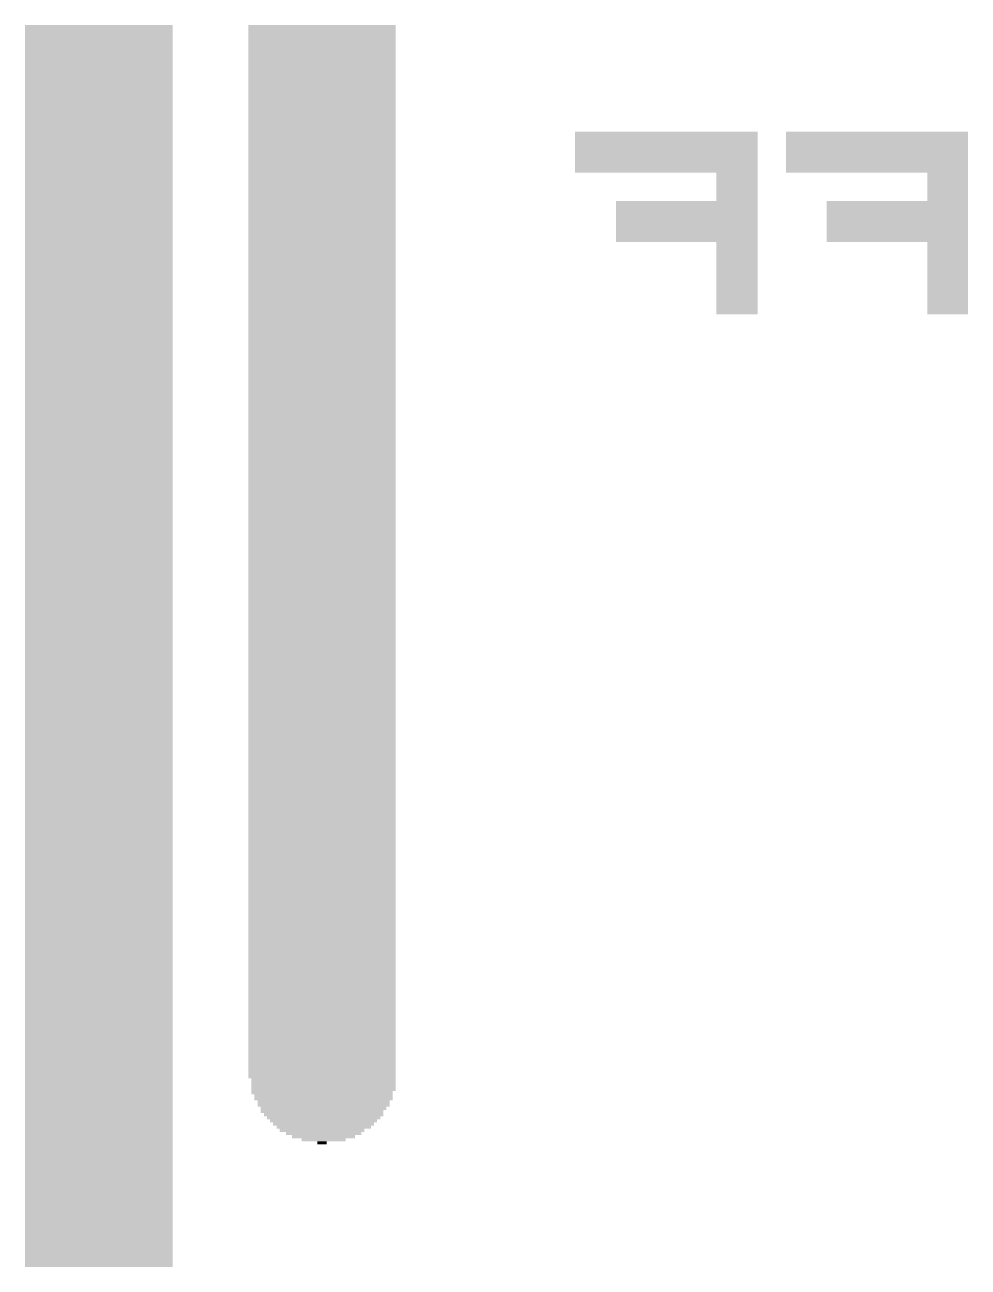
# Model space of a CAD drawing. Extents: x -51 to 50, y -27 to 29.
# Drawn here: x 12.14 to 18.49, y 20.2 to 28.56 of the extents above; entities that cross this region are included whole.
import ezdxf

# ---------------------------------------------------------------- set-up
doc = ezdxf.new("R2010")
doc.units = 0
doc.layers.add('201', color=6, linetype='CONTINUOUS')

# ---------------------------------------------------------------- blocks, each defined once
blk = doc.blocks.new('RECT')
blk.add_solid([(-0.5, -0.5), (0.5, -0.5), (-0.5, 0.5), (0.5, 0.5)])

msp = doc.modelspace()

# ---------------------------------------------------------------- block references
at = {"layer": '201', "rotation": 180}
for p, xscale, yscale in [((12.6365, 28.5538), 0.9957, 0.0211), ((12.6365, 28.5327), 0.9957, 0.0211), ((12.6365, 28.5115), 0.9957, 0.0213), ((14.1389, 28.5538), 0.9931, 0.0211), ((14.1389, 28.5327), 0.9931, 0.0211), ((14.1389, 28.5115), 0.9931, 0.0213), ((12.6365, 28.4903), 0.9957, 0.0211), ((12.6365, 28.4692), 0.9957, 0.0211), ((12.6365, 28.448), 0.9957, 0.0213), ((12.6365, 28.4268), 0.9957, 0.0211), ((14.1389, 28.4903), 0.9931, 0.0211), ((14.1389, 28.4692), 0.9931, 0.0211), ((14.1389, 28.448), 0.9931, 0.0213), ((14.1389, 28.4268), 0.9931, 0.0211), ((12.6365, 28.4057), 0.9957, 0.0211), ((12.6365, 28.3845), 0.9957, 0.0213), ((12.6365, 28.3633), 0.9957, 0.0211), ((12.6365, 28.3422), 0.9957, 0.0211), ((14.1389, 28.4057), 0.9931, 0.0211), ((14.1389, 28.3845), 0.9931, 0.0213), ((14.1389, 28.3633), 0.9931, 0.0211), ((14.1389, 28.3422), 0.9931, 0.0211), ((12.6365, 28.321), 0.9957, 0.0213), ((12.6365, 28.2998), 0.9957, 0.0211), ((12.6365, 28.2787), 0.9957, 0.0211), ((12.6365, 28.2575), 0.9957, 0.0213), ((14.1389, 28.321), 0.9931, 0.0213), ((14.1389, 28.2998), 0.9931, 0.0211), ((14.1389, 28.2787), 0.9931, 0.0211), ((14.1389, 28.2575), 0.9931, 0.0213), ((12.6365, 28.2363), 0.9957, 0.0211), ((12.6365, 28.2152), 0.9957, 0.0211), ((12.6365, 28.194), 0.9957, 0.0213), ((12.6365, 28.1728), 0.9957, 0.0211), ((14.1389, 28.2363), 0.9931, 0.0211), ((14.1389, 28.2152), 0.9931, 0.0211), ((14.1389, 28.194), 0.9931, 0.0213), ((14.1389, 28.1728), 0.9931, 0.0211), ((12.6365, 28.1517), 0.9957, 0.0211), ((12.6365, 28.1305), 0.9957, 0.0213), ((12.6365, 28.1093), 0.9957, 0.0211), ((12.6365, 28.0882), 0.9957, 0.0211), ((14.1389, 28.1517), 0.9931, 0.0211), ((14.1389, 28.1305), 0.9931, 0.0213), ((14.1389, 28.1093), 0.9931, 0.0211), ((14.1389, 28.0882), 0.9931, 0.0211), ((12.6365, 28.067), 0.9957, 0.0213), ((12.6365, 28.0458), 0.9957, 0.0211), ((12.6365, 28.0247), 0.9957, 0.0211), ((12.6365, 28.0035), 0.9957, 0.0213), ((14.1389, 28.067), 0.9931, 0.0213), ((14.1389, 28.0458), 0.9931, 0.0211), ((14.1389, 28.0247), 0.9931, 0.0211), ((14.1389, 28.0035), 0.9931, 0.0213), ((12.6365, 27.9823), 0.9957, 0.0211), ((12.6365, 27.9612), 0.9957, 0.0211), ((12.6365, 27.94), 0.9957, 0.0213), ((12.6365, 27.9188), 0.9957, 0.0211), ((14.1389, 27.9823), 0.9931, 0.0211), ((14.1389, 27.9612), 0.9931, 0.0211), ((14.1389, 27.94), 0.9931, 0.0213), ((14.1389, 27.9188), 0.9931, 0.0211), ((12.6365, 27.8977), 0.9957, 0.0211), ((12.6365, 27.8765), 0.9957, 0.0213), ((12.6365, 27.8553), 0.9957, 0.0211), ((12.6365, 27.8342), 0.9957, 0.0211), ((14.1389, 27.8977), 0.9931, 0.0211), ((14.1389, 27.8765), 0.9931, 0.0213), ((14.1389, 27.8553), 0.9931, 0.0211), ((14.1389, 27.8342), 0.9931, 0.0211), ((16.4567, 27.8342), 1.2294, 0.0211), ((17.8753, 27.8342), 1.2268, 0.0211), ((12.6365, 27.813), 0.9957, 0.0213), ((12.6365, 27.7918), 0.9957, 0.0211), ((12.6365, 27.7707), 0.9957, 0.0211), ((12.6365, 27.7495), 0.9957, 0.0213), ((14.1389, 27.813), 0.9931, 0.0213), ((14.1389, 27.7918), 0.9931, 0.0211), ((14.1389, 27.7707), 0.9931, 0.0211), ((14.1389, 27.7495), 0.9931, 0.0213), ((16.4567, 27.813), 1.2294, 0.0213), ((16.4567, 27.7918), 1.2294, 0.0211), ((16.4567, 27.7707), 1.2294, 0.0211), ((16.4567, 27.7495), 1.2294, 0.0213), ((17.8753, 27.813), 1.2268, 0.0213), ((17.8753, 27.7918), 1.2268, 0.0211), ((17.8753, 27.7707), 1.2268, 0.0211), ((17.8753, 27.7495), 1.2268, 0.0213), ((12.6365, 27.7283), 0.9957, 0.0211), ((12.6365, 27.7072), 0.9957, 0.0211), ((12.6365, 27.686), 0.9957, 0.0213), ((12.6365, 27.6648), 0.9957, 0.0211), ((14.1389, 27.7283), 0.9931, 0.0211), ((14.1389, 27.7072), 0.9931, 0.0211), ((14.1389, 27.686), 0.9931, 0.0213), ((14.1389, 27.6648), 0.9931, 0.0211), ((16.4567, 27.7283), 1.2294, 0.0211), ((16.4567, 27.7072), 1.2294, 0.0211), ((16.4567, 27.686), 1.2294, 0.0213), ((16.4567, 27.6648), 1.2294, 0.0211), ((17.8753, 27.7283), 1.2268, 0.0211), ((17.8753, 27.7072), 1.2268, 0.0211), ((17.8753, 27.686), 1.2268, 0.0213), ((17.8753, 27.6648), 1.2268, 0.0211), ((12.6365, 27.6437), 0.9957, 0.0211), ((12.6365, 27.6225), 0.9957, 0.0213), ((12.6365, 27.6013), 0.9957, 0.0211), ((12.6365, 27.5802), 0.9957, 0.0211), ((14.1389, 27.6437), 0.9931, 0.0211), ((14.1389, 27.6225), 0.9931, 0.0213), ((14.1389, 27.6013), 0.9931, 0.0211), ((14.1389, 27.5802), 0.9931, 0.0211), ((16.4567, 27.6437), 1.2294, 0.0211), ((16.4567, 27.6225), 1.2294, 0.0213), ((16.4567, 27.6013), 1.2294, 0.0211), ((16.4567, 27.5802), 1.2294, 0.0211), ((17.8753, 27.6437), 1.2268, 0.0211), ((17.8753, 27.6225), 1.2268, 0.0213), ((17.8753, 27.6013), 1.2268, 0.0211), ((17.8753, 27.5802), 1.2268, 0.0211), ((12.6365, 27.559), 0.9957, 0.0213), ((12.6365, 27.5378), 0.9957, 0.0211), ((12.6365, 27.5167), 0.9957, 0.0211), ((14.1389, 27.559), 0.9931, 0.0213), ((14.1389, 27.5378), 0.9931, 0.0211), ((14.1389, 27.5167), 0.9931, 0.0211), ((16.9329, 27.559), 0.2769, 0.0213), ((16.9329, 27.5378), 0.2769, 0.0211), ((16.9329, 27.5167), 0.2769, 0.0211), ((18.3515, 27.559), 0.2743, 0.0213), ((18.3515, 27.5378), 0.2743, 0.0211), ((18.3515, 27.5167), 0.2743, 0.0211), ((12.6365, 27.4955), 0.9957, 0.0213), ((12.6365, 27.4743), 0.9957, 0.0211), ((12.6365, 27.4532), 0.9957, 0.0211), ((12.6365, 27.432), 0.9957, 0.0213), ((14.1389, 27.4955), 0.9931, 0.0213), ((14.1389, 27.4743), 0.9931, 0.0211), ((14.1389, 27.4532), 0.9931, 0.0211), ((14.1389, 27.432), 0.9931, 0.0213), ((16.9329, 27.4955), 0.2769, 0.0213), ((16.9329, 27.4743), 0.2769, 0.0211), ((16.9329, 27.4532), 0.2769, 0.0211), ((16.9329, 27.432), 0.2769, 0.0213), ((18.3515, 27.4955), 0.2743, 0.0213), ((18.3515, 27.4743), 0.2743, 0.0211), ((18.3515, 27.4532), 0.2743, 0.0211), ((18.3515, 27.432), 0.2743, 0.0213), ((12.6365, 27.4108), 0.9957, 0.0211), ((12.6365, 27.3897), 0.9957, 0.0211), ((12.6365, 27.3685), 0.9957, 0.0213), ((12.6365, 27.3473), 0.9957, 0.0211), ((14.1389, 27.4108), 0.9931, 0.0211), ((14.1389, 27.3897), 0.9931, 0.0211), ((14.1389, 27.3685), 0.9931, 0.0213), ((14.1389, 27.3473), 0.9931, 0.0211), ((16.5951, 27.3685), 0.9525, 0.0213), ((16.5951, 27.3473), 0.9525, 0.0211), ((16.9329, 27.4108), 0.2769, 0.0211), ((16.9329, 27.3897), 0.2769, 0.0211), ((18.0124, 27.3685), 0.9525, 0.0213), ((18.0124, 27.3473), 0.9525, 0.0211), ((18.3515, 27.4108), 0.2743, 0.0211), ((18.3515, 27.3897), 0.2743, 0.0211), ((12.6365, 27.3262), 0.9957, 0.0211), ((12.6365, 27.305), 0.9957, 0.0213), ((12.6365, 27.2838), 0.9957, 0.0211), ((12.6365, 27.2627), 0.9957, 0.0211), ((14.1389, 27.3262), 0.9931, 0.0211), ((14.1389, 27.305), 0.9931, 0.0213), ((14.1389, 27.2838), 0.9931, 0.0211), ((14.1389, 27.2627), 0.9931, 0.0211), ((16.5951, 27.3262), 0.9525, 0.0211), ((16.5951, 27.305), 0.9525, 0.0213), ((16.5951, 27.2838), 0.9525, 0.0211), ((16.5951, 27.2627), 0.9525, 0.0211), ((18.0124, 27.3262), 0.9525, 0.0211), ((18.0124, 27.305), 0.9525, 0.0213), ((18.0124, 27.2838), 0.9525, 0.0211), ((18.0124, 27.2627), 0.9525, 0.0211), ((12.6365, 27.2415), 0.9957, 0.0213), ((12.6365, 27.2203), 0.9957, 0.0211), ((12.6365, 27.1992), 0.9957, 0.0211), ((12.6365, 27.178), 0.9957, 0.0213), ((14.1389, 27.2415), 0.9931, 0.0213), ((14.1389, 27.2203), 0.9931, 0.0211), ((14.1389, 27.1992), 0.9931, 0.0211), ((14.1389, 27.178), 0.9931, 0.0213), ((16.5951, 27.2415), 0.9525, 0.0213), ((16.5951, 27.2203), 0.9525, 0.0211), ((16.5951, 27.1992), 0.9525, 0.0211), ((16.5951, 27.178), 0.9525, 0.0213), ((18.0124, 27.2415), 0.9525, 0.0213), ((18.0124, 27.2203), 0.9525, 0.0211), ((18.0124, 27.1992), 0.9525, 0.0211), ((18.0124, 27.178), 0.9525, 0.0213), ((12.6365, 27.1568), 0.9957, 0.0211), ((12.6365, 27.1357), 0.9957, 0.0211), ((12.6365, 27.1145), 0.9957, 0.0213), ((12.6365, 27.0933), 0.9957, 0.0211), ((14.1389, 27.1568), 0.9931, 0.0211), ((14.1389, 27.1357), 0.9931, 0.0211), ((14.1389, 27.1145), 0.9931, 0.0213), ((14.1389, 27.0933), 0.9931, 0.0211), ((16.5951, 27.1568), 0.9525, 0.0211), ((16.5951, 27.1357), 0.9525, 0.0211), ((16.5951, 27.1145), 0.9525, 0.0213), ((16.9329, 27.0933), 0.2769, 0.0211), ((18.0124, 27.1568), 0.9525, 0.0211), ((18.0124, 27.1357), 0.9525, 0.0211), ((18.0124, 27.1145), 0.9525, 0.0213), ((18.3515, 27.0933), 0.2743, 0.0211), ((12.6365, 27.0722), 0.9957, 0.0211), ((12.6365, 27.051), 0.9957, 0.0213), ((12.6365, 27.0298), 0.9957, 0.0211), ((12.6365, 27.0087), 0.9957, 0.0211), ((14.1389, 27.0722), 0.9931, 0.0211), ((14.1389, 27.051), 0.9931, 0.0213), ((14.1389, 27.0298), 0.9931, 0.0211), ((14.1389, 27.0087), 0.9931, 0.0211), ((16.9329, 27.0722), 0.2769, 0.0211), ((16.9329, 27.051), 0.2769, 0.0213), ((16.9329, 27.0298), 0.2769, 0.0211), ((16.9329, 27.0087), 0.2769, 0.0211), ((18.3515, 27.0722), 0.2743, 0.0211), ((18.3515, 27.051), 0.2743, 0.0213), ((18.3515, 27.0298), 0.2743, 0.0211), ((18.3515, 27.0087), 0.2743, 0.0211), ((12.6365, 26.9875), 0.9957, 0.0213), ((12.6365, 26.9663), 0.9957, 0.0211), ((12.6365, 26.9452), 0.9957, 0.0211), ((12.6365, 26.924), 0.9957, 0.0213), ((14.1389, 26.9875), 0.9931, 0.0213), ((14.1389, 26.9663), 0.9931, 0.0211), ((14.1389, 26.9452), 0.9931, 0.0211), ((14.1389, 26.924), 0.9931, 0.0213), ((16.9329, 26.9875), 0.2769, 0.0213), ((16.9329, 26.9663), 0.2769, 0.0211), ((16.9329, 26.9452), 0.2769, 0.0211), ((16.9329, 26.924), 0.2769, 0.0213), ((18.3515, 26.9875), 0.2743, 0.0213), ((18.3515, 26.9663), 0.2743, 0.0211), ((18.3515, 26.9452), 0.2743, 0.0211), ((18.3515, 26.924), 0.2743, 0.0213), ((12.6365, 26.9028), 0.9957, 0.0211), ((12.6365, 26.8817), 0.9957, 0.0211), ((12.6365, 26.8605), 0.9957, 0.0213), ((12.6365, 26.8393), 0.9957, 0.0211), ((14.1389, 26.9028), 0.9931, 0.0211), ((14.1389, 26.8817), 0.9931, 0.0211), ((14.1389, 26.8605), 0.9931, 0.0213), ((14.1389, 26.8393), 0.9931, 0.0211), ((16.9329, 26.9028), 0.2769, 0.0211), ((16.9329, 26.8817), 0.2769, 0.0211), ((16.9329, 26.8605), 0.2769, 0.0213), ((16.9329, 26.8393), 0.2769, 0.0211), ((18.3515, 26.9028), 0.2743, 0.0211), ((18.3515, 26.8817), 0.2743, 0.0211), ((18.3515, 26.8605), 0.2743, 0.0213), ((18.3515, 26.8393), 0.2743, 0.0211), ((12.6365, 26.8182), 0.9957, 0.0211), ((12.6365, 26.797), 0.9957, 0.0213), ((12.6365, 26.7758), 0.9957, 0.0211), ((12.6365, 26.7547), 0.9957, 0.0211), ((14.1389, 26.8182), 0.9931, 0.0211), ((14.1389, 26.797), 0.9931, 0.0213), ((14.1389, 26.7758), 0.9931, 0.0211), ((14.1389, 26.7547), 0.9931, 0.0211), ((16.9329, 26.8182), 0.2769, 0.0211), ((16.9329, 26.797), 0.2769, 0.0213), ((16.9329, 26.7758), 0.2769, 0.0211), ((16.9329, 26.7547), 0.2769, 0.0211), ((18.3515, 26.8182), 0.2743, 0.0211), ((18.3515, 26.797), 0.2743, 0.0213), ((18.3515, 26.7758), 0.2743, 0.0211), ((18.3515, 26.7547), 0.2743, 0.0211), ((12.6365, 26.7335), 0.9957, 0.0213), ((12.6365, 26.7123), 0.9957, 0.0211), ((12.6365, 26.6912), 0.9957, 0.0211), ((12.6365, 26.67), 0.9957, 0.0213), ((14.1389, 26.7335), 0.9931, 0.0213), ((14.1389, 26.7123), 0.9931, 0.0211), ((14.1389, 26.6912), 0.9931, 0.0211), ((14.1389, 26.67), 0.9931, 0.0213), ((16.9329, 26.7335), 0.2769, 0.0213), ((16.9329, 26.7123), 0.2769, 0.0211), ((16.9329, 26.6912), 0.2769, 0.0211), ((16.9329, 26.67), 0.2769, 0.0213), ((18.3515, 26.7335), 0.2743, 0.0213), ((18.3515, 26.7123), 0.2743, 0.0211), ((18.3515, 26.6912), 0.2743, 0.0211), ((18.3515, 26.67), 0.2743, 0.0213), ((12.6365, 26.6488), 0.9957, 0.0211), ((12.6365, 26.6277), 0.9957, 0.0211), ((12.6365, 26.6065), 0.9957, 0.0213), ((12.6365, 26.5853), 0.9957, 0.0211), ((14.1389, 26.6488), 0.9931, 0.0211), ((14.1389, 26.6277), 0.9931, 0.0211), ((14.1389, 26.6065), 0.9931, 0.0213), ((14.1389, 26.5853), 0.9931, 0.0211), ((16.9329, 26.6488), 0.2769, 0.0211), ((16.9329, 26.6277), 0.2769, 0.0211), ((18.3515, 26.6488), 0.2743, 0.0211), ((18.3515, 26.6277), 0.2743, 0.0211), ((12.6365, 26.5642), 0.9957, 0.0211), ((12.6365, 26.543), 0.9957, 0.0213), ((12.6365, 26.5218), 0.9957, 0.0211), ((12.6365, 26.5007), 0.9957, 0.0211), ((14.1389, 26.5642), 0.9931, 0.0211), ((14.1389, 26.543), 0.9931, 0.0213), ((14.1389, 26.5218), 0.9931, 0.0211), ((14.1389, 26.5007), 0.9931, 0.0211), ((12.6365, 26.4795), 0.9957, 0.0213), ((12.6365, 26.4583), 0.9957, 0.0211), ((12.6365, 26.4372), 0.9957, 0.0211), ((12.6365, 26.416), 0.9957, 0.0213), ((14.1389, 26.4795), 0.9931, 0.0213), ((14.1389, 26.4583), 0.9931, 0.0211), ((14.1389, 26.4372), 0.9931, 0.0211), ((14.1389, 26.416), 0.9931, 0.0213), ((12.6365, 26.3948), 0.9957, 0.0211), ((12.6365, 26.3737), 0.9957, 0.0211), ((12.6365, 26.3525), 0.9957, 0.0213), ((12.6365, 26.3313), 0.9957, 0.0211), ((14.1389, 26.3948), 0.9931, 0.0211), ((14.1389, 26.3737), 0.9931, 0.0211), ((14.1389, 26.3525), 0.9931, 0.0213), ((14.1389, 26.3313), 0.9931, 0.0211), ((12.6365, 26.3102), 0.9957, 0.0211), ((12.6365, 26.289), 0.9957, 0.0213), ((12.6365, 26.2678), 0.9957, 0.0211), ((12.6365, 26.2467), 0.9957, 0.0211), ((14.1389, 26.3102), 0.9931, 0.0211), ((14.1389, 26.289), 0.9931, 0.0213), ((14.1389, 26.2678), 0.9931, 0.0211), ((14.1389, 26.2467), 0.9931, 0.0211), ((12.6365, 26.2255), 0.9957, 0.0213), ((12.6365, 26.2043), 0.9957, 0.0211), ((12.6365, 26.1832), 0.9957, 0.0211), ((12.6365, 26.162), 0.9957, 0.0213), ((14.1389, 26.2255), 0.9931, 0.0213), ((14.1389, 26.2043), 0.9931, 0.0211), ((14.1389, 26.1832), 0.9931, 0.0211), ((14.1389, 26.162), 0.9931, 0.0213), ((12.6365, 26.1408), 0.9957, 0.0211), ((12.6365, 26.1197), 0.9957, 0.0211), ((12.6365, 26.0985), 0.9957, 0.0213), ((12.6365, 26.0773), 0.9957, 0.0211), ((14.1389, 26.1408), 0.9931, 0.0211), ((14.1389, 26.1197), 0.9931, 0.0211), ((14.1389, 26.0985), 0.9931, 0.0213), ((14.1389, 26.0773), 0.9931, 0.0211), ((12.6365, 26.0562), 0.9957, 0.0211), ((12.6365, 26.035), 0.9957, 0.0213), ((12.6365, 26.0138), 0.9957, 0.0211), ((12.6365, 25.9927), 0.9957, 0.0211), ((14.1389, 26.0562), 0.9931, 0.0211), ((14.1389, 26.035), 0.9931, 0.0213), ((14.1389, 26.0138), 0.9931, 0.0211), ((14.1389, 25.9927), 0.9931, 0.0211), ((12.6365, 25.9715), 0.9957, 0.0213), ((12.6365, 25.9503), 0.9957, 0.0211), ((12.6365, 25.9292), 0.9957, 0.0211), ((12.6365, 25.908), 0.9957, 0.0213), ((14.1389, 25.9715), 0.9931, 0.0213), ((14.1389, 25.9503), 0.9931, 0.0211), ((14.1389, 25.9292), 0.9931, 0.0211), ((14.1389, 25.908), 0.9931, 0.0213), ((12.6365, 25.8868), 0.9957, 0.0211), ((12.6365, 25.8657), 0.9957, 0.0211), ((12.6365, 25.8445), 0.9957, 0.0213), ((14.1389, 25.8868), 0.9931, 0.0211), ((14.1389, 25.8657), 0.9931, 0.0211), ((14.1389, 25.8445), 0.9931, 0.0213), ((12.6365, 25.8233), 0.9957, 0.0211), ((12.6365, 25.8022), 0.9957, 0.0211), ((12.6365, 25.781), 0.9957, 0.0213), ((12.6365, 25.7598), 0.9957, 0.0211), ((14.1389, 25.8233), 0.9931, 0.0211), ((14.1389, 25.8022), 0.9931, 0.0211), ((14.1389, 25.781), 0.9931, 0.0213), ((14.1389, 25.7598), 0.9931, 0.0211), ((12.6365, 25.7387), 0.9957, 0.0211), ((12.6365, 25.7175), 0.9957, 0.0213), ((12.6365, 25.6963), 0.9957, 0.0211), ((12.6365, 25.6752), 0.9957, 0.0211), ((14.1389, 25.7387), 0.9931, 0.0211), ((14.1389, 25.7175), 0.9931, 0.0213), ((14.1389, 25.6963), 0.9931, 0.0211), ((14.1389, 25.6752), 0.9931, 0.0211), ((12.6365, 25.654), 0.9957, 0.0213), ((12.6365, 25.6328), 0.9957, 0.0211), ((12.6365, 25.6117), 0.9957, 0.0211), ((12.6365, 25.5905), 0.9957, 0.0213), ((14.1389, 25.654), 0.9931, 0.0213), ((14.1389, 25.6328), 0.9931, 0.0211), ((14.1389, 25.6117), 0.9931, 0.0211), ((14.1389, 25.5905), 0.9931, 0.0213), ((12.6365, 25.5693), 0.9957, 0.0211), ((12.6365, 25.5482), 0.9957, 0.0211), ((12.6365, 25.527), 0.9957, 0.0213), ((12.6365, 25.5058), 0.9957, 0.0211), ((14.1389, 25.5693), 0.9931, 0.0211), ((14.1389, 25.5482), 0.9931, 0.0211), ((14.1389, 25.527), 0.9931, 0.0213), ((14.1389, 25.5058), 0.9931, 0.0211), ((12.6365, 25.4847), 0.9957, 0.0211), ((12.6365, 25.4635), 0.9957, 0.0213), ((12.6365, 25.4423), 0.9957, 0.0211), ((12.6365, 25.4212), 0.9957, 0.0211), ((14.1389, 25.4847), 0.9931, 0.0211), ((14.1389, 25.4635), 0.9931, 0.0213), ((14.1389, 25.4423), 0.9931, 0.0211), ((14.1389, 25.4212), 0.9931, 0.0211), ((12.6365, 25.4), 0.9957, 0.0213), ((12.6365, 25.3788), 0.9957, 0.0211), ((12.6365, 25.3577), 0.9957, 0.0211), ((12.6365, 25.3365), 0.9957, 0.0213), ((14.1389, 25.4), 0.9931, 0.0213), ((14.1389, 25.3788), 0.9931, 0.0211), ((14.1389, 25.3577), 0.9931, 0.0211), ((14.1389, 25.3365), 0.9931, 0.0213), ((12.6365, 25.3153), 0.9957, 0.0211), ((12.6365, 25.2942), 0.9957, 0.0211), ((12.6365, 25.273), 0.9957, 0.0213), ((12.6365, 25.2518), 0.9957, 0.0211), ((14.1389, 25.3153), 0.9931, 0.0211), ((14.1389, 25.2942), 0.9931, 0.0211), ((14.1389, 25.273), 0.9931, 0.0213), ((14.1389, 25.2518), 0.9931, 0.0211), ((12.6365, 25.2307), 0.9957, 0.0211), ((12.6365, 25.2095), 0.9957, 0.0213), ((12.6365, 25.1883), 0.9957, 0.0211), ((12.6365, 25.1672), 0.9957, 0.0211), ((14.1389, 25.2307), 0.9931, 0.0211), ((14.1389, 25.2095), 0.9931, 0.0213), ((14.1389, 25.1883), 0.9931, 0.0211), ((14.1389, 25.1672), 0.9931, 0.0211), ((12.6365, 25.146), 0.9957, 0.0213), ((12.6365, 25.1248), 0.9957, 0.0211), ((12.6365, 25.1037), 0.9957, 0.0211), ((12.6365, 25.0825), 0.9957, 0.0213), ((14.1389, 25.146), 0.9931, 0.0213), ((14.1389, 25.1248), 0.9931, 0.0211), ((14.1389, 25.1037), 0.9931, 0.0211), ((14.1389, 25.0825), 0.9931, 0.0213), ((12.6365, 25.0613), 0.9957, 0.0211), ((12.6365, 25.0402), 0.9957, 0.0211), ((12.6365, 25.019), 0.9957, 0.0213), ((12.6365, 24.9978), 0.9957, 0.0211), ((14.1389, 25.0613), 0.9931, 0.0211), ((14.1389, 25.0402), 0.9931, 0.0211), ((14.1389, 25.019), 0.9931, 0.0213), ((14.1389, 24.9978), 0.9931, 0.0211), ((12.6365, 24.9767), 0.9957, 0.0211), ((12.6365, 24.9555), 0.9957, 0.0213), ((12.6365, 24.9343), 0.9957, 0.0211), ((12.6365, 24.9132), 0.9957, 0.0211), ((14.1389, 24.9767), 0.9931, 0.0211), ((14.1389, 24.9555), 0.9931, 0.0213), ((14.1389, 24.9343), 0.9931, 0.0211), ((14.1389, 24.9132), 0.9931, 0.0211), ((12.6365, 24.892), 0.9957, 0.0213), ((12.6365, 24.8708), 0.9957, 0.0211), ((12.6365, 24.8497), 0.9957, 0.0211), ((12.6365, 24.8285), 0.9957, 0.0213), ((14.1389, 24.892), 0.9931, 0.0213), ((14.1389, 24.8708), 0.9931, 0.0211), ((14.1389, 24.8497), 0.9931, 0.0211), ((14.1389, 24.8285), 0.9931, 0.0213), ((12.6365, 24.8073), 0.9957, 0.0211), ((12.6365, 24.7862), 0.9957, 0.0211), ((12.6365, 24.765), 0.9957, 0.0213), ((12.6365, 24.7438), 0.9957, 0.0211), ((14.1389, 24.8073), 0.9931, 0.0211), ((14.1389, 24.7862), 0.9931, 0.0211), ((14.1389, 24.765), 0.9931, 0.0213), ((14.1389, 24.7438), 0.9931, 0.0211), ((12.6365, 24.7227), 0.9957, 0.0211), ((12.6365, 24.7015), 0.9957, 0.0213), ((12.6365, 24.6803), 0.9957, 0.0211), ((12.6365, 24.6592), 0.9957, 0.0211), ((14.1389, 24.7227), 0.9931, 0.0211), ((14.1389, 24.7015), 0.9931, 0.0213), ((14.1389, 24.6803), 0.9931, 0.0211), ((14.1389, 24.6592), 0.9931, 0.0211), ((12.6365, 24.638), 0.9957, 0.0213), ((12.6365, 24.6168), 0.9957, 0.0211), ((12.6365, 24.5957), 0.9957, 0.0211), ((12.6365, 24.5745), 0.9957, 0.0213), ((14.1389, 24.638), 0.9931, 0.0213), ((14.1389, 24.6168), 0.9931, 0.0211), ((14.1389, 24.5957), 0.9931, 0.0211), ((14.1389, 24.5745), 0.9931, 0.0213), ((12.6365, 24.5533), 0.9957, 0.0211), ((12.6365, 24.5322), 0.9957, 0.0211), ((12.6365, 24.511), 0.9957, 0.0213), ((12.6365, 24.4898), 0.9957, 0.0211), ((14.1389, 24.5533), 0.9931, 0.0211), ((14.1389, 24.5322), 0.9931, 0.0211), ((14.1389, 24.511), 0.9931, 0.0213), ((14.1389, 24.4898), 0.9931, 0.0211), ((12.6365, 24.4687), 0.9957, 0.0211), ((12.6365, 24.4475), 0.9957, 0.0213), ((12.6365, 24.4263), 0.9957, 0.0211), ((12.6365, 24.4052), 0.9957, 0.0211), ((14.1389, 24.4687), 0.9931, 0.0211), ((14.1389, 24.4475), 0.9931, 0.0213), ((14.1389, 24.4263), 0.9931, 0.0211), ((14.1389, 24.4052), 0.9931, 0.0211), ((12.6365, 24.384), 0.9957, 0.0213), ((12.6365, 24.3628), 0.9957, 0.0211), ((12.6365, 24.3417), 0.9957, 0.0211), ((12.6365, 24.3205), 0.9957, 0.0213), ((14.1389, 24.384), 0.9931, 0.0213), ((14.1389, 24.3628), 0.9931, 0.0211), ((14.1389, 24.3417), 0.9931, 0.0211), ((14.1389, 24.3205), 0.9931, 0.0213), ((12.6365, 24.2993), 0.9957, 0.0211), ((12.6365, 24.2782), 0.9957, 0.0211), ((12.6365, 24.257), 0.9957, 0.0213), ((12.6365, 24.2358), 0.9957, 0.0211), ((14.1389, 24.2993), 0.9931, 0.0211), ((14.1389, 24.2782), 0.9931, 0.0211), ((14.1389, 24.257), 0.9931, 0.0213), ((14.1389, 24.2358), 0.9931, 0.0211), ((12.6365, 24.2147), 0.9957, 0.0211), ((12.6365, 24.1935), 0.9957, 0.0213), ((12.6365, 24.1723), 0.9957, 0.0211), ((14.1389, 24.2147), 0.9931, 0.0211), ((14.1389, 24.1935), 0.9931, 0.0213), ((14.1389, 24.1723), 0.9931, 0.0211), ((12.6365, 24.1512), 0.9957, 0.0211), ((12.6365, 24.13), 0.9957, 0.0213), ((12.6365, 24.1088), 0.9957, 0.0211), ((12.6365, 24.0877), 0.9957, 0.0211), ((14.1389, 24.1512), 0.9931, 0.0211), ((14.1389, 24.13), 0.9931, 0.0213), ((14.1389, 24.1088), 0.9931, 0.0211), ((14.1389, 24.0877), 0.9931, 0.0211), ((12.6365, 24.0665), 0.9957, 0.0213), ((12.6365, 24.0453), 0.9957, 0.0211), ((12.6365, 24.0242), 0.9957, 0.0211), ((12.6365, 24.003), 0.9957, 0.0213), ((14.1389, 24.0665), 0.9931, 0.0213), ((14.1389, 24.0453), 0.9931, 0.0211), ((14.1389, 24.0242), 0.9931, 0.0211), ((14.1389, 24.003), 0.9931, 0.0213), ((12.6365, 23.9818), 0.9957, 0.0211), ((12.6365, 23.9607), 0.9957, 0.0211), ((12.6365, 23.9395), 0.9957, 0.0213), ((12.6365, 23.9183), 0.9957, 0.0211), ((14.1389, 23.9818), 0.9931, 0.0211), ((14.1389, 23.9607), 0.9931, 0.0211), ((14.1389, 23.9395), 0.9931, 0.0213), ((14.1389, 23.9183), 0.9931, 0.0211), ((12.6365, 23.8972), 0.9957, 0.0211), ((12.6365, 23.876), 0.9957, 0.0213), ((12.6365, 23.8548), 0.9957, 0.0211), ((12.6365, 23.8337), 0.9957, 0.0211), ((14.1389, 23.8972), 0.9931, 0.0211), ((14.1389, 23.876), 0.9931, 0.0213), ((14.1389, 23.8548), 0.9931, 0.0211), ((14.1389, 23.8337), 0.9931, 0.0211), ((12.6365, 23.8125), 0.9957, 0.0213), ((12.6365, 23.7913), 0.9957, 0.0211), ((12.6365, 23.7702), 0.9957, 0.0211), ((12.6365, 23.749), 0.9957, 0.0213), ((14.1389, 23.8125), 0.9931, 0.0213), ((14.1389, 23.7913), 0.9931, 0.0211), ((14.1389, 23.7702), 0.9931, 0.0211), ((14.1389, 23.749), 0.9931, 0.0213), ((12.6365, 23.7278), 0.9957, 0.0211), ((12.6365, 23.7067), 0.9957, 0.0211), ((12.6365, 23.6855), 0.9957, 0.0213), ((12.6365, 23.6643), 0.9957, 0.0211), ((14.1389, 23.7278), 0.9931, 0.0211), ((14.1389, 23.7067), 0.9931, 0.0211), ((14.1389, 23.6855), 0.9931, 0.0213), ((14.1389, 23.6643), 0.9931, 0.0211), ((12.6365, 23.6432), 0.9957, 0.0211), ((12.6365, 23.622), 0.9957, 0.0213), ((12.6365, 23.6008), 0.9957, 0.0211), ((12.6365, 23.5797), 0.9957, 0.0211), ((14.1389, 23.6432), 0.9931, 0.0211), ((14.1389, 23.622), 0.9931, 0.0213), ((14.1389, 23.6008), 0.9931, 0.0211), ((14.1389, 23.5797), 0.9931, 0.0211), ((12.6365, 23.5585), 0.9957, 0.0213), ((12.6365, 23.5373), 0.9957, 0.0211), ((12.6365, 23.5162), 0.9957, 0.0211), ((12.6365, 23.495), 0.9957, 0.0213), ((14.1389, 23.5585), 0.9931, 0.0213), ((14.1389, 23.5373), 0.9931, 0.0211), ((14.1389, 23.5162), 0.9931, 0.0211), ((14.1389, 23.495), 0.9931, 0.0213), ((12.6365, 23.4738), 0.9957, 0.0211), ((12.6365, 23.4527), 0.9957, 0.0211), ((12.6365, 23.4315), 0.9957, 0.0213), ((12.6365, 23.4103), 0.9957, 0.0211), ((14.1389, 23.4738), 0.9931, 0.0211), ((14.1389, 23.4527), 0.9931, 0.0211), ((14.1389, 23.4315), 0.9931, 0.0213), ((14.1389, 23.4103), 0.9931, 0.0211), ((12.6365, 23.3892), 0.9957, 0.0211), ((12.6365, 23.368), 0.9957, 0.0213), ((12.6365, 23.3468), 0.9957, 0.0211), ((12.6365, 23.3257), 0.9957, 0.0211), ((14.1389, 23.3892), 0.9931, 0.0211), ((14.1389, 23.368), 0.9931, 0.0213), ((14.1389, 23.3468), 0.9931, 0.0211), ((14.1389, 23.3257), 0.9931, 0.0211), ((12.6365, 23.3045), 0.9957, 0.0213), ((12.6365, 23.2833), 0.9957, 0.0211), ((12.6365, 23.2622), 0.9957, 0.0211), ((12.6365, 23.241), 0.9957, 0.0213), ((14.1389, 23.3045), 0.9931, 0.0213), ((14.1389, 23.2833), 0.9931, 0.0211), ((14.1389, 23.2622), 0.9931, 0.0211), ((14.1389, 23.241), 0.9931, 0.0213), ((12.6365, 23.2198), 0.9957, 0.0211), ((12.6365, 23.1987), 0.9957, 0.0211), ((12.6365, 23.1775), 0.9957, 0.0213), ((12.6365, 23.1563), 0.9957, 0.0211), ((14.1389, 23.2198), 0.9931, 0.0211), ((14.1389, 23.1987), 0.9931, 0.0211), ((14.1389, 23.1775), 0.9931, 0.0213), ((14.1389, 23.1563), 0.9931, 0.0211), ((12.6365, 23.1352), 0.9957, 0.0211), ((12.6365, 23.114), 0.9957, 0.0213), ((12.6365, 23.0928), 0.9957, 0.0211), ((12.6365, 23.0717), 0.9957, 0.0211), ((14.1389, 23.1352), 0.9931, 0.0211), ((14.1389, 23.114), 0.9931, 0.0213), ((14.1389, 23.0928), 0.9931, 0.0211), ((14.1389, 23.0717), 0.9931, 0.0211), ((12.6365, 23.0505), 0.9957, 0.0213), ((12.6365, 23.0293), 0.9957, 0.0211), ((12.6365, 23.0082), 0.9957, 0.0211), ((12.6365, 22.987), 0.9957, 0.0213), ((14.1389, 23.0505), 0.9931, 0.0213), ((14.1389, 23.0293), 0.9931, 0.0211), ((14.1389, 23.0082), 0.9931, 0.0211), ((14.1389, 22.987), 0.9931, 0.0213), ((12.6365, 22.9658), 0.9957, 0.0211), ((12.6365, 22.9447), 0.9957, 0.0211), ((12.6365, 22.9235), 0.9957, 0.0213), ((12.6365, 22.9023), 0.9957, 0.0211), ((14.1389, 22.9658), 0.9931, 0.0211), ((14.1389, 22.9447), 0.9931, 0.0211), ((14.1389, 22.9235), 0.9931, 0.0213), ((14.1389, 22.9023), 0.9931, 0.0211), ((12.6365, 22.8812), 0.9957, 0.0211), ((12.6365, 22.86), 0.9957, 0.0213), ((12.6365, 22.8388), 0.9957, 0.0211), ((12.6365, 22.8177), 0.9957, 0.0211), ((14.1389, 22.8812), 0.9931, 0.0211), ((14.1389, 22.86), 0.9931, 0.0213), ((14.1389, 22.8388), 0.9931, 0.0211), ((14.1389, 22.8177), 0.9931, 0.0211), ((12.6365, 22.7965), 0.9957, 0.0213), ((12.6365, 22.7753), 0.9957, 0.0211), ((12.6365, 22.7542), 0.9957, 0.0211), ((12.6365, 22.733), 0.9957, 0.0213), ((14.1389, 22.7965), 0.9931, 0.0213), ((14.1389, 22.7753), 0.9931, 0.0211), ((14.1389, 22.7542), 0.9931, 0.0211), ((14.1389, 22.733), 0.9931, 0.0213), ((12.6365, 22.7118), 0.9957, 0.0211), ((12.6365, 22.6907), 0.9957, 0.0211), ((12.6365, 22.6695), 0.9957, 0.0213), ((12.6365, 22.6483), 0.9957, 0.0211), ((14.1389, 22.7118), 0.9931, 0.0211), ((14.1389, 22.6907), 0.9931, 0.0211), ((14.1389, 22.6695), 0.9931, 0.0213), ((14.1389, 22.6483), 0.9931, 0.0211), ((12.6365, 22.6272), 0.9957, 0.0211), ((12.6365, 22.606), 0.9957, 0.0213), ((12.6365, 22.5848), 0.9957, 0.0211), ((12.6365, 22.5637), 0.9957, 0.0211), ((14.1389, 22.6272), 0.9931, 0.0211), ((14.1389, 22.606), 0.9931, 0.0213), ((14.1389, 22.5848), 0.9931, 0.0211), ((14.1389, 22.5637), 0.9931, 0.0211), ((12.6365, 22.5425), 0.9957, 0.0213), ((12.6365, 22.5213), 0.9957, 0.0211), ((12.6365, 22.5002), 0.9957, 0.0211), ((14.1389, 22.5425), 0.9931, 0.0213), ((14.1389, 22.5213), 0.9931, 0.0211), ((14.1389, 22.5002), 0.9931, 0.0211), ((12.6365, 22.479), 0.9957, 0.0213), ((12.6365, 22.4578), 0.9957, 0.0211), ((12.6365, 22.4367), 0.9957, 0.0211), ((12.6365, 22.4155), 0.9957, 0.0213), ((14.1389, 22.479), 0.9931, 0.0213), ((14.1389, 22.4578), 0.9931, 0.0211), ((14.1389, 22.4367), 0.9931, 0.0211), ((14.1389, 22.4155), 0.9931, 0.0213), ((12.6365, 22.3943), 0.9957, 0.0211), ((12.6365, 22.3732), 0.9957, 0.0211), ((12.6365, 22.352), 0.9957, 0.0213), ((12.6365, 22.3308), 0.9957, 0.0211), ((14.1389, 22.3943), 0.9931, 0.0211), ((14.1389, 22.3732), 0.9931, 0.0211), ((14.1389, 22.352), 0.9931, 0.0213), ((14.1389, 22.3308), 0.9931, 0.0211), ((12.6365, 22.3097), 0.9957, 0.0211), ((12.6365, 22.2885), 0.9957, 0.0213), ((12.6365, 22.2673), 0.9957, 0.0211), ((12.6365, 22.2462), 0.9957, 0.0211), ((14.1389, 22.3097), 0.9931, 0.0211), ((14.1389, 22.2885), 0.9931, 0.0213), ((14.1389, 22.2673), 0.9931, 0.0211), ((14.1389, 22.2462), 0.9931, 0.0211), ((12.6365, 22.225), 0.9957, 0.0213), ((12.6365, 22.2038), 0.9957, 0.0211), ((12.6365, 22.1827), 0.9957, 0.0211), ((12.6365, 22.1615), 0.9957, 0.0213), ((14.1389, 22.225), 0.9931, 0.0213), ((14.1389, 22.2038), 0.9931, 0.0211), ((14.1389, 22.1827), 0.9931, 0.0211), ((14.1389, 22.1615), 0.9931, 0.0213), ((12.6365, 22.1403), 0.9957, 0.0211), ((12.6365, 22.1192), 0.9957, 0.0211), ((12.6365, 22.098), 0.9957, 0.0213), ((12.6365, 22.0768), 0.9957, 0.0211), ((14.1389, 22.1403), 0.9931, 0.0211), ((14.1389, 22.1192), 0.9931, 0.0211), ((14.1389, 22.098), 0.9931, 0.0213), ((14.1389, 22.0768), 0.9931, 0.0211), ((12.6365, 22.0557), 0.9957, 0.0211), ((12.6365, 22.0345), 0.9957, 0.0213), ((12.6365, 22.0133), 0.9957, 0.0211), ((12.6365, 21.9922), 0.9957, 0.0211), ((14.1389, 22.0557), 0.9931, 0.0211), ((14.1389, 22.0345), 0.9931, 0.0213), ((14.1389, 22.0133), 0.9931, 0.0211), ((14.1389, 21.9922), 0.9931, 0.0211), ((12.6365, 21.971), 0.9957, 0.0213), ((12.6365, 21.9498), 0.9957, 0.0211), ((12.6365, 21.9287), 0.9957, 0.0211), ((12.6365, 21.9075), 0.9957, 0.0213), ((14.1389, 21.971), 0.9931, 0.0213), ((14.1389, 21.9498), 0.9931, 0.0211), ((14.1389, 21.9287), 0.9931, 0.0211), ((14.1389, 21.9075), 0.9931, 0.0213), ((12.6365, 21.8863), 0.9957, 0.0211), ((12.6365, 21.8652), 0.9957, 0.0211), ((12.6365, 21.844), 0.9957, 0.0213), ((12.6365, 21.8228), 0.9957, 0.0211), ((14.1389, 21.8863), 0.9931, 0.0211), ((14.1389, 21.8652), 0.9931, 0.0211), ((14.1389, 21.844), 0.9931, 0.0213), ((14.1389, 21.8228), 0.9931, 0.0211), ((12.6365, 21.8017), 0.9957, 0.0211), ((12.6365, 21.7805), 0.9957, 0.0213), ((12.6365, 21.7593), 0.9957, 0.0211), ((12.6365, 21.7382), 0.9957, 0.0211), ((14.1389, 21.8017), 0.9931, 0.0211), ((14.1389, 21.7805), 0.9931, 0.0213), ((14.1389, 21.7593), 0.9931, 0.0211), ((14.1389, 21.7382), 0.9931, 0.0211), ((12.6365, 21.717), 0.9957, 0.0213), ((12.6365, 21.6958), 0.9957, 0.0211), ((12.6365, 21.6747), 0.9957, 0.0211), ((12.6365, 21.6535), 0.9957, 0.0213), ((14.1389, 21.717), 0.9931, 0.0213), ((14.1389, 21.6958), 0.9931, 0.0211), ((14.1389, 21.6747), 0.9931, 0.0211), ((14.1389, 21.6535), 0.9931, 0.0213), ((12.6365, 21.6323), 0.9957, 0.0211), ((12.6365, 21.6112), 0.9957, 0.0211), ((12.6365, 21.59), 0.9957, 0.0213), ((12.6365, 21.5688), 0.9957, 0.0211), ((14.1389, 21.6323), 0.9931, 0.0211), ((14.1389, 21.6112), 0.9931, 0.0211), ((14.1389, 21.59), 0.9931, 0.0213), ((14.1389, 21.5688), 0.9931, 0.0211), ((12.6365, 21.5477), 0.9957, 0.0211), ((12.6365, 21.5265), 0.9957, 0.0213), ((12.6365, 21.5053), 0.9957, 0.0211), ((12.6365, 21.4842), 0.9957, 0.0211), ((14.1389, 21.5477), 0.9931, 0.0211), ((14.1389, 21.5265), 0.9931, 0.0213), ((14.1389, 21.5053), 0.9931, 0.0211), ((14.1389, 21.4842), 0.9931, 0.0211), ((12.6365, 21.463), 0.9957, 0.0213), ((12.6365, 21.4418), 0.9957, 0.0211), ((12.6365, 21.4207), 0.9957, 0.0211), ((12.6365, 21.3995), 0.9957, 0.0213), ((14.1491, 21.463), 0.9728, 0.0213), ((14.1491, 21.4418), 0.9728, 0.0211), ((14.1491, 21.4207), 0.9728, 0.0211), ((14.1491, 21.3995), 0.9728, 0.0213), ((12.6365, 21.3783), 0.9957, 0.0211), ((12.6365, 21.3572), 0.9957, 0.0211), ((12.6365, 21.336), 0.9957, 0.0213), ((12.6365, 21.3148), 0.9957, 0.0211), ((14.1389, 21.3783), 0.9525, 0.0211), ((14.1491, 21.3572), 0.9322, 0.0211), ((14.1491, 21.336), 0.9322, 0.0213), ((14.1503, 21.3148), 0.889, 0.0211), ((12.6365, 21.2937), 0.9957, 0.0211), ((12.6365, 21.2725), 0.9957, 0.0213), ((12.6365, 21.2513), 0.9957, 0.0211), ((12.6365, 21.2302), 0.9957, 0.0211), ((14.1503, 21.2937), 0.889, 0.0211), ((14.1389, 21.2513), 0.8255, 0.0211), ((14.1491, 21.2725), 0.8458, 0.0213), ((14.1503, 21.2302), 0.8026, 0.0211), ((12.6365, 21.209), 0.9957, 0.0213), ((12.6365, 21.1878), 0.9957, 0.0211), ((12.6365, 21.1667), 0.9957, 0.0211), ((12.6365, 21.1455), 0.9957, 0.0213), ((14.1503, 21.209), 0.762, 0.0213), ((14.1491, 21.1878), 0.7188, 0.0211), ((14.1491, 21.1667), 0.6782, 0.0211), ((14.1503, 21.1455), 0.635, 0.0213), ((12.6365, 21.1243), 0.9957, 0.0211), ((12.6365, 21.1032), 0.9957, 0.0211), ((12.6365, 21.082), 0.9957, 0.0213), ((12.6365, 21.0608), 0.9957, 0.0211), ((14.1389, 21.1243), 0.5715, 0.0211), ((14.1503, 21.1032), 0.508, 0.0211), ((14.1491, 21.082), 0.4242, 0.0213), ((14.1503, 21.0608), 0.2946, 0.0211), ((12.6365, 21.0397), 0.9957, 0.0211), ((12.6365, 21.0185), 0.9957, 0.0213), ((12.6365, 20.9973), 0.9957, 0.0211), ((12.6365, 20.9762), 0.9957, 0.0211), ((14.1389, 21.0397), 0.0635, 0.0211), ((12.6365, 20.955), 0.9957, 0.0213), ((12.6365, 20.9338), 0.9957, 0.0211), ((12.6365, 20.9127), 0.9957, 0.0211), ((12.6365, 20.8915), 0.9957, 0.0213), ((12.6365, 20.8703), 0.9957, 0.0211), ((12.6365, 20.8492), 0.9957, 0.0211), ((12.6365, 20.828), 0.9957, 0.0213), ((12.6365, 20.8068), 0.9957, 0.0211), ((12.6365, 20.7857), 0.9957, 0.0211), ((12.6365, 20.7645), 0.9957, 0.0213), ((12.6365, 20.7433), 0.9957, 0.0211), ((12.6365, 20.7222), 0.9957, 0.0211), ((12.6365, 20.701), 0.9957, 0.0213), ((12.6365, 20.6798), 0.9957, 0.0211), ((12.6365, 20.6587), 0.9957, 0.0211), ((12.6365, 20.6375), 0.9957, 0.0213), ((12.6365, 20.6163), 0.9957, 0.0211), ((12.6365, 20.5952), 0.9957, 0.0211), ((12.6365, 20.574), 0.9957, 0.0213), ((12.6365, 20.5528), 0.9957, 0.0211), ((12.6365, 20.5317), 0.9957, 0.0211), ((12.6365, 20.5105), 0.9957, 0.0213), ((12.6365, 20.4893), 0.9957, 0.0211), ((12.6365, 20.4682), 0.9957, 0.0211), ((12.6365, 20.447), 0.9957, 0.0213), ((12.6365, 20.4258), 0.9957, 0.0211), ((12.6365, 20.4047), 0.9957, 0.0211), ((12.6365, 20.3835), 0.9957, 0.0213), ((12.6365, 20.3623), 0.9957, 0.0211), ((12.6365, 20.3412), 0.9957, 0.0211), ((12.6365, 20.32), 0.9957, 0.0213), ((12.6365, 20.2988), 0.9957, 0.0211), ((12.6365, 20.2777), 0.9957, 0.0211), ((12.6365, 20.2565), 0.9957, 0.0213), ((12.6365, 20.2353), 0.9957, 0.0211), ((12.6365, 20.2142), 0.9957, 0.0211)]:
    msp.add_blockref('RECT', p, dxfattribs=dict(at, xscale=xscale, yscale=yscale))

doc.saveas('drawing.dxf')
